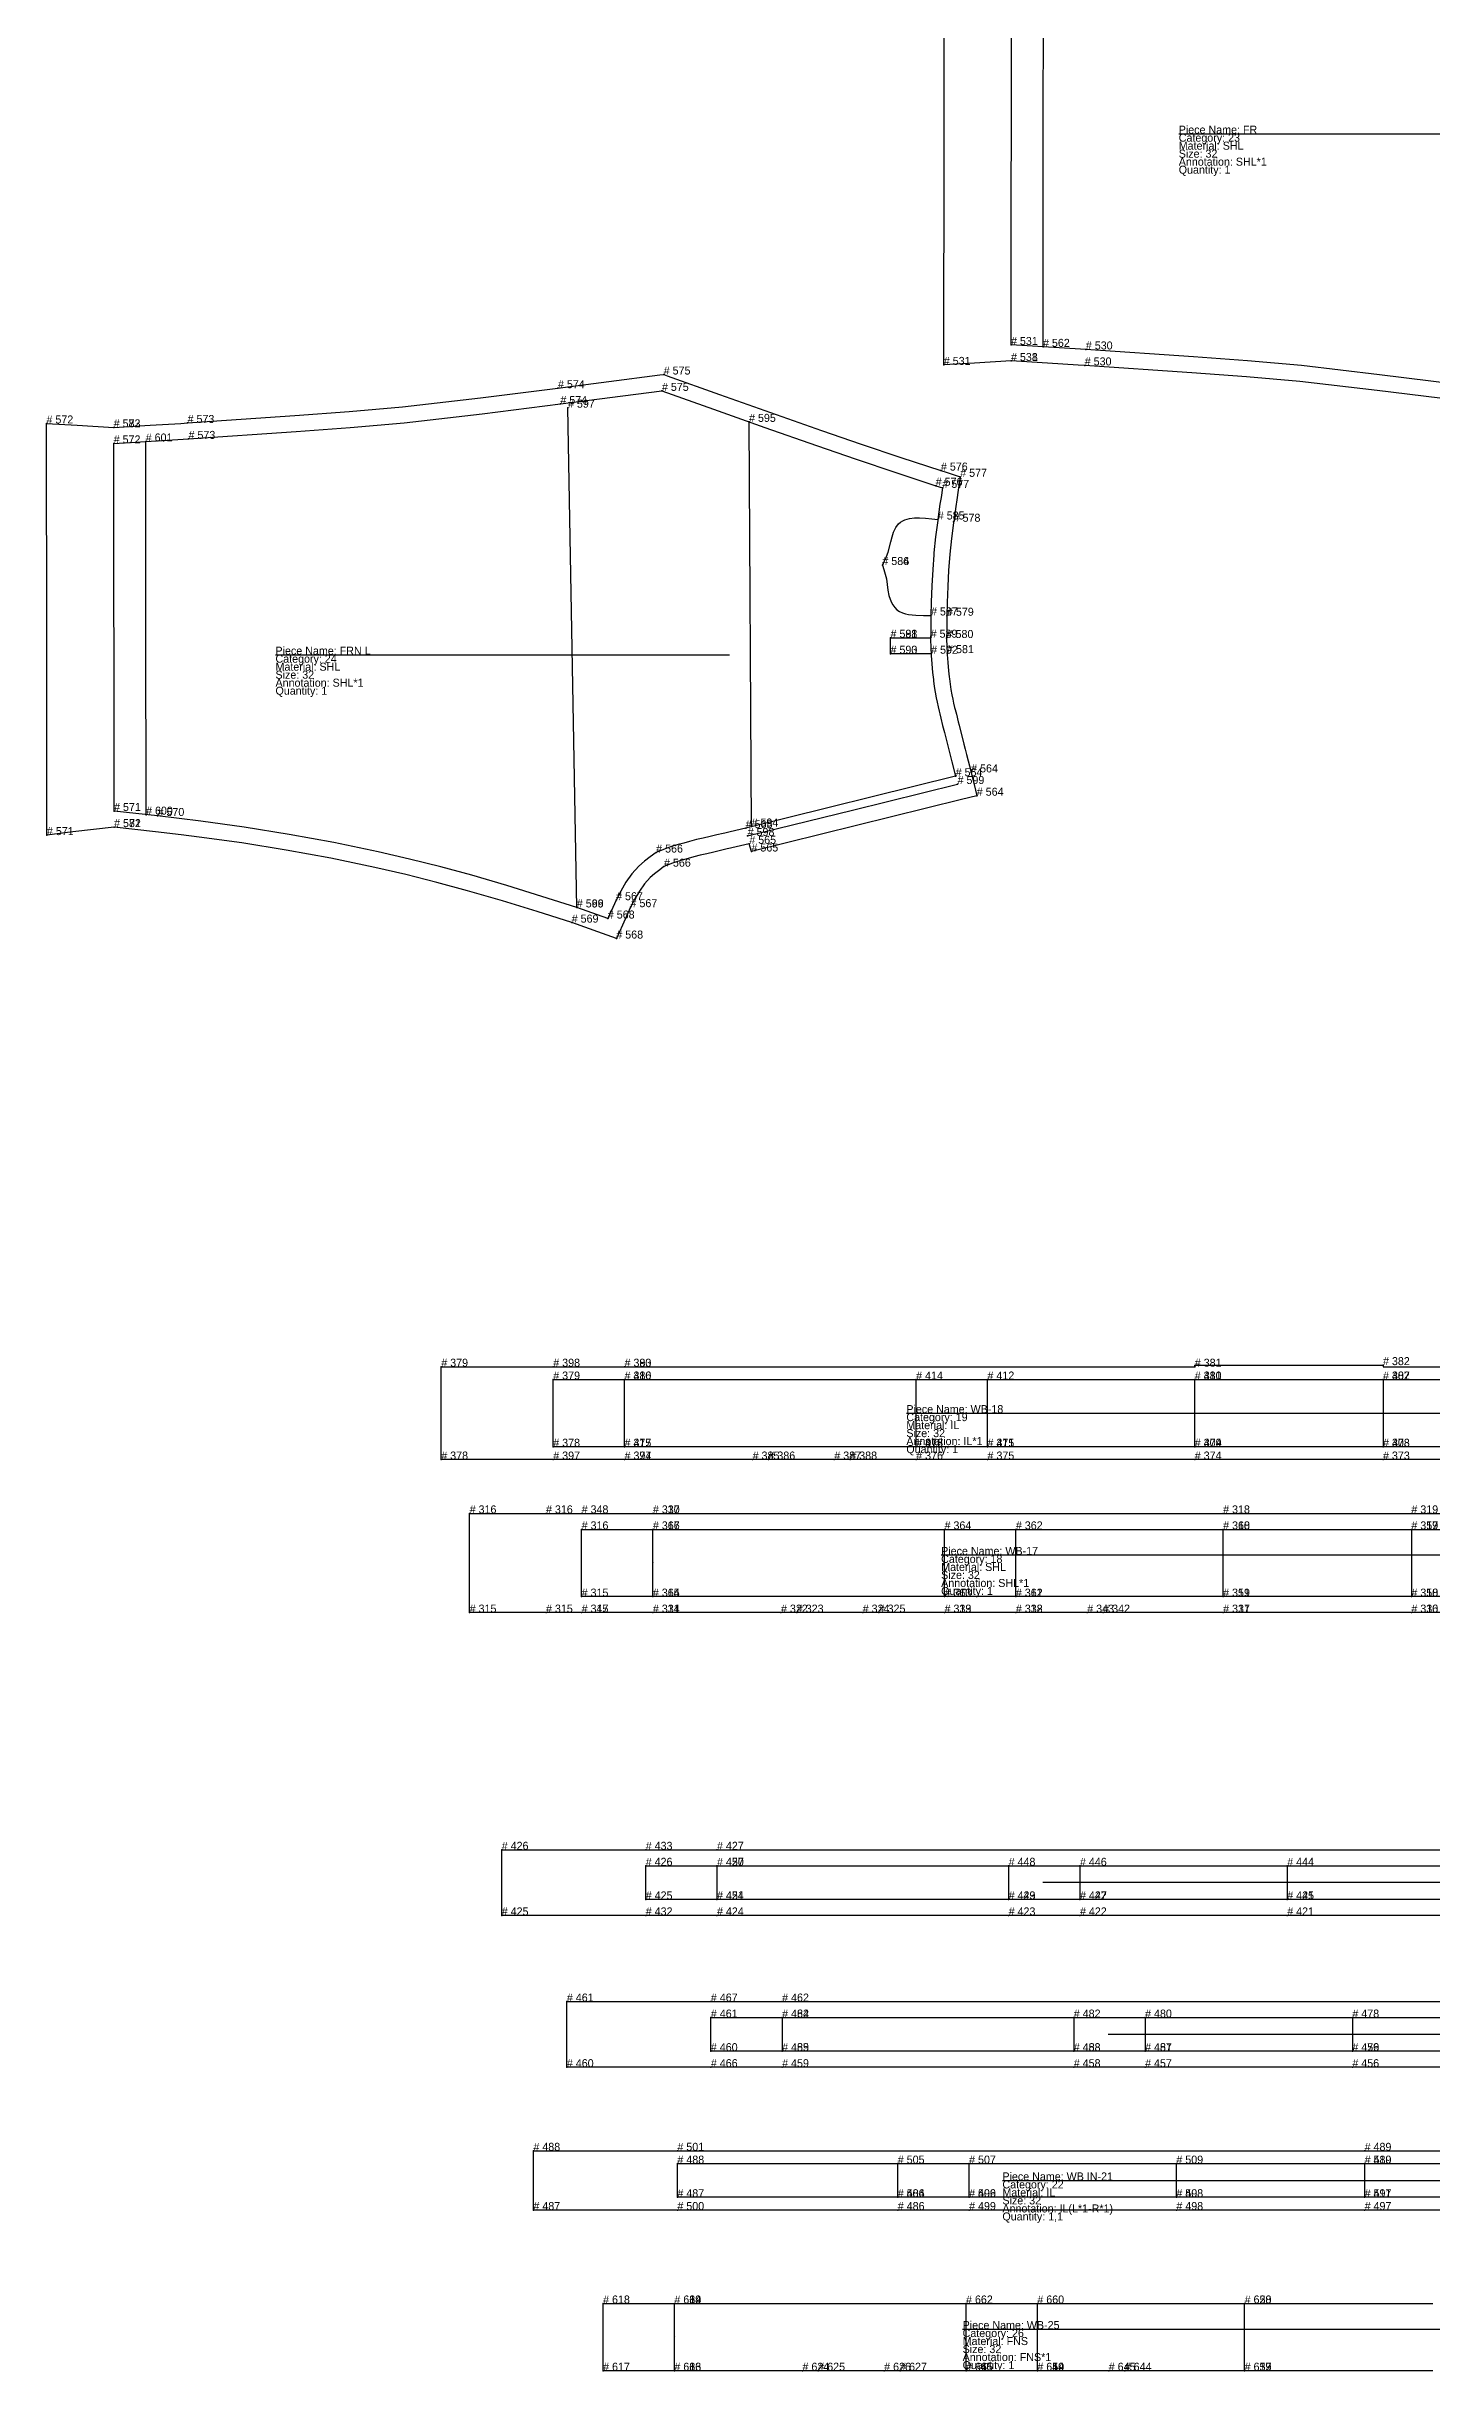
# Model space of a CAD drawing. Extents: x 0 to 3755, y -1490 to 1839.
# Drawn here: x 1381 to 2247, y -1490 to -37 of the extents above; entities that cross this region are included whole.
import ezdxf

# ---------------------------------------------------------------- set-up
doc = ezdxf.new("R2010")
doc.units = 0

# ---------------------------------------------------------------- blocks, each defined once
blk = doc.blocks.new('WB-32-17')
at = {"layer": '1'}
blk.add_lwpolyline([(2292.9025, -1015.7225), (2234.075, -1015.7225), (2175.245, -1015.7225), (2116.4175, -1015.7225), (2051.645, -1015.7225), (2041.485, -1015.7225), (2031.4875, -1015.7225), (1986.8725, -1015.7225), (1964.58, -1015.7225), (1942.29, -1015.7225), (1901.1175, -1015.7225), (1891.12, -1015.7225), (1851.1475, -1015.7225), (1849.945, -1015.7225), (1840.065, -1015.7225), (1760.005, -1015.7225), (1737.73, -1015.7225), (1715.4575, -1015.7225), (1693.185, -1015.7225), (1645.46, -1015.7225), (1645.46, -1005.725), (1645.46, -984.725), (1645.46, -963.7275), (1645.46, -953.735), (1693.185, -953.7275), (1715.4575, -953.7275), (1737.73, -953.7275), (1760.005, -953.73), (1938.21, -953.7275), (2116.4175, -953.725), (2175.245, -953.725), (2234.075, -953.725), (2292.9025, -953.725)], dxfattribs=at)
at = {"layer": '14'}
blk.add_lwpolyline([(2752.695, -963.7275), (2752.695, -1005.725), (2708.145, -1005.725), (2525.86, -1005.725), (2481.2775, -1005.725), (2351.7325, -1005.725), (2234.075, -1005.725), (2116.4175, -1005.725), (1986.8725, -1005.725), (1942.29, -1005.725), (1760.005, -1005.725), (1715.4575, -1005.725), (1715.4575, -963.7275), (1760.005, -963.73), (2116.4175, -963.725), (2234.075, -963.725), (2351.7325, -963.725), (2708.145, -963.73), (2752.695, -963.7275)], close=True, dxfattribs=at)
at = {"layer": '2'}
for p in [(1645.46, -953.735), (1693.185, -953.7275), (1760.005, -953.73), (2116.4175, -953.725), (2234.075, -953.725), (1715.4575, -963.7275), (1760.005, -963.73), (1760.005, -963.73), (1942.29, -963.73), (1986.8725, -963.73), (2116.4175, -963.725), (2116.4175, -963.725), (2234.075, -963.725), (2234.075, -963.725), (1645.46, -1015.7225), (1693.185, -1015.7225), (1715.4575, -1005.725), (1715.4575, -1015.7225), (1760.005, -1005.725), (1760.005, -1005.725), (1760.005, -1015.7225), (1942.29, -1005.725), (1942.29, -1005.725), (1942.29, -1015.7225), (1986.8725, -1005.725), (1986.8725, -1005.725), (1986.8725, -1015.7225), (2116.4175, -1005.725), (2116.4175, -1005.725), (2116.4175, -1015.7225), (2234.075, -1005.725), (2234.075, -1005.725), (2234.075, -1015.7225)]:
    blk.add_point(p, dxfattribs=at)
at = {"layer": '4'}
for p in [(1715.4575, -953.7275, 5), (1760.005, -953.73, 5), (1715.4575, -1015.7225, 5), (1760.005, -1015.7225, 5), (1840.065, -1015.7225, 5), (1849.945, -1015.7225, 5), (1891.12, -1015.7225, 5), (1901.1175, -1015.7225, 5), (1942.29, -1015.7225, 5), (1986.8725, -1015.7225, 5), (2031.4875, -1015.7225, 5), (2041.485, -1015.7225, 5), (2116.4175, -1015.7225, 5), (2234.075, -1015.7225, 5)]:
    blk.add_point(p, dxfattribs=at)
at = {"layer": '5'}
blk.add_line((1940.1675, -979.7025), (1960.1675, -979.7025), dxfattribs=at)
at = {"layer": '7'}
blk.add_line((1940.1675, -979.7025), (2486.37, -979.7025), dxfattribs=at)
at = {"layer": '8'}
for p, q in [((1760.005, -1005.725), (1760.005, -963.73)), ((1942.29, -1005.725), (1942.29, -963.73)), ((1986.8725, -1005.725), (1986.8725, -963.73)), ((2116.4175, -1005.725), (2116.4175, -963.725)), ((2234.075, -963.725), (2234.075, -1005.725))]:
    blk.add_line(p, q, dxfattribs=at)
at = {"layer": '1'}
for s, p in [('Category: 18', (1940.1675, -984.7025)), ('Piece Name: WB-17', (1940.1675, -979.7025)), ('Material: SHL', (1940.1675, -989.7025)), ('Annotation: SHL*1', (1940.1675, -999.7025)), ('Size: 32', (1940.1675, -994.7025)), ('Quantity: 1', (1940.1675, -1004.7025))]:
    blk.add_text(s, height=5, dxfattribs=at).set_placement(p)
at = {"layer": '15'}
for s, rotation, p in [('CF', 4.294332, (1760.005, -984.7325)), ('SD', -22.910788, (1986.8725, -984.7325)), ('CB', -30.026498, (2234.075, -984.725))]:
    blk.add_text(s, height=0.3125, rotation=rotation, dxfattribs=at).set_placement(p)
at = {"layer": '2'}
for s, p in [('# 316', (1645.46, -953.735)), ('# 316', (1693.185, -953.7275)), ('# 316', (1715.4575, -963.7275)), ('# 317', (1760.005, -953.73)), ('# 317', (1760.005, -963.73)), ('# 366', (1760.005, -963.73)), ('# 364', (1942.29, -963.73)), ('# 362', (1986.8725, -963.73)), ('# 318', (2116.4175, -953.725)), ('# 318', (2116.4175, -963.725)), ('# 360', (2116.4175, -963.725)), ('# 319', (2234.075, -953.725)), ('# 319', (2234.075, -963.725)), ('# 357', (2234.075, -963.725)), ('# 315', (1715.4575, -1005.725)), ('# 314', (1760.005, -1005.725)), ('# 365', (1760.005, -1005.725)), ('# 313', (1942.29, -1005.725)), ('# 363', (1942.29, -1005.725)), ('# 312', (1986.8725, -1005.725)), ('# 361', (1986.8725, -1005.725)), ('# 311', (2116.4175, -1005.725)), ('# 359', (2116.4175, -1005.725)), ('# 310', (2234.075, -1005.725)), ('# 358', (2234.075, -1005.725)), ('# 315', (1645.46, -1015.7225)), ('# 315', (1693.185, -1015.7225)), ('# 315', (1715.4575, -1015.7225)), ('# 314', (1760.005, -1015.7225)), ('# 313', (1942.29, -1015.7225)), ('# 312', (1986.8725, -1015.7225)), ('# 311', (2116.4175, -1015.7225)), ('# 310', (2234.075, -1015.7225))]:
    blk.add_text(s, height=5, dxfattribs=at).set_placement(p)
at = {"layer": '4'}
for s, p in [('# 348', (1715.4575, -953.7275)), ('# 330', (1760.005, -953.73)), ('# 347', (1715.4575, -1015.7225)), ('# 331', (1760.005, -1015.7225)), ('# 322', (1840.065, -1015.7225)), ('# 323', (1849.945, -1015.7225)), ('# 324', (1891.12, -1015.7225)), ('# 325', (1901.1175, -1015.7225)), ('# 339', (1942.29, -1015.7225)), ('# 338', (1986.8725, -1015.7225)), ('# 343', (2031.4875, -1015.7225)), ('# 342', (2041.485, -1015.7225)), ('# 337', (2116.4175, -1015.7225)), ('# 336', (2234.075, -1015.7225))]:
    blk.add_text(s, height=5, dxfattribs=at).set_placement(p)
blk = doc.blocks.new('WB-32-18')
at = {"layer": '1'}
blk.add_lwpolyline([(2275.1725, -920.08), (2216.345, -920.08), (2157.515, -920.08), (2098.6875, -920.08), (2033.915, -920.08), (1969.1425, -920.08), (1946.85, -920.08), (1924.56, -920.08), (1883.3875, -920.08), (1873.39, -920.08), (1833.4175, -920.08), (1832.215, -920.08), (1822.335, -920.08), (1742.275, -920.08), (1720, -920.08), (1697.7275, -920.08), (1627.73, -920.08), (1627.73, -912.0825), (1627.73, -891.0825), (1627.73, -870.085), (1627.73, -862.085), (1697.7275, -862.085), (1720, -862.085), (1742.275, -862.0875), (1920.48, -862.085), (2098.6875, -862.0825), (2098.6875, -861.0825), (2157.515, -861.0825), (2216.345, -861.0825), (2216.345, -862.0825), (2275.1725, -862.0825)], dxfattribs=at)
at = {"layer": '14'}
blk.add_lwpolyline([(2734.965, -870.085), (2734.965, -912.0825), (2690.415, -912.0825), (2508.13, -912.0825), (2463.5475, -912.0825), (2334.0025, -912.0825), (2216.345, -912.0825), (2098.6875, -912.0825), (1969.1425, -912.0825), (1924.56, -912.0825), (1742.275, -912.0825), (1697.7275, -912.0825), (1697.7275, -870.085), (1742.275, -870.0875), (2098.6875, -870.0825), (2216.345, -870.0825), (2334.0025, -870.0825), (2690.415, -870.0875), (2734.965, -870.085)], close=True, dxfattribs=at)
at = {"layer": '2'}
for p in [(1627.73, -862.085), (1697.7275, -870.085), (1742.275, -862.0875), (1742.275, -870.0875), (1742.275, -870.0875), (1924.56, -870.0875), (1969.1425, -870.0875), (2098.6875, -862.0825), (2098.6875, -870.0825), (2098.6875, -870.0825), (2216.345, -861.0825), (2216.345, -870.0825), (2216.345, -870.0825), (1697.7275, -912.0825), (1742.275, -912.0825), (1742.275, -912.0825), (1924.56, -912.0825), (1924.56, -912.0825), (1969.1425, -912.0825), (1969.1425, -912.0825), (2098.6875, -912.0825), (2098.6875, -912.0825), (2216.345, -912.0825), (2216.345, -912.0825), (1627.73, -920.08), (1742.275, -920.08), (1924.56, -920.08), (1969.1425, -920.08), (2098.6875, -920.08), (2216.345, -920.08)]:
    blk.add_point(p, dxfattribs=at)
at = {"layer": '4'}
for p in [(1697.7275, -862.085, 5), (1742.275, -862.0875, 5), (1697.7275, -920.08, 5), (1742.275, -920.08, 5), (1822.335, -920.08, 5), (1832.215, -920.08, 5), (1873.39, -920.08, 5), (1883.3875, -920.08, 5)]:
    blk.add_point(p, dxfattribs=at)
at = {"layer": '5'}
blk.add_line((1918.4175, -891.0825), (1938.4175, -891.0825), dxfattribs=at)
at = {"layer": '7'}
blk.add_line((1918.4175, -891.0825), (2464.625, -891.0825), dxfattribs=at)
at = {"layer": '8'}
for p, q in [((1742.275, -912.0825), (1742.275, -870.0875)), ((1924.56, -912.0825), (1924.56, -870.0875)), ((1969.1425, -912.0825), (1969.1425, -870.0875)), ((2098.6875, -912.0825), (2098.6875, -870.0825)), ((2216.345, -870.0825), (2216.345, -912.0825))]:
    blk.add_line(p, q, dxfattribs=at)
at = {"layer": '1'}
for s, p in [('Piece Name: WB-18', (1918.4175, -891.0825)), ('Category: 19', (1918.4175, -896.0825)), ('Material: IL', (1918.4175, -901.0825)), ('Annotation: IL*1', (1918.4175, -911.0825)), ('Size: 32', (1918.4175, -906.0825)), ('Quantity: 1', (1918.4175, -916.0825))]:
    blk.add_text(s, height=5, dxfattribs=at).set_placement(p)
at = {"layer": '2'}
for s, p in [('# 379', (1627.73, -862.085)), ('# 380', (1742.275, -862.0875)), ('# 381', (2098.6875, -862.0825)), ('# 382', (2216.345, -861.0825)), ('# 379', (1697.7275, -870.085)), ('# 380', (1742.275, -870.0875)), ('# 416', (1742.275, -870.0875)), ('# 414', (1924.56, -870.0875)), ('# 412', (1969.1425, -870.0875)), ('# 381', (2098.6875, -870.0825)), ('# 410', (2098.6875, -870.0825)), ('# 382', (2216.345, -870.0825)), ('# 407', (2216.345, -870.0825)), ('# 378', (1627.73, -920.08)), ('# 378', (1697.7275, -912.0825)), ('# 377', (1742.275, -912.0825)), ('# 415', (1742.275, -912.0825)), ('# 377', (1742.275, -920.08)), ('# 376', (1924.56, -912.0825)), ('# 413', (1924.56, -912.0825)), ('# 376', (1924.56, -920.08)), ('# 375', (1969.1425, -912.0825)), ('# 411', (1969.1425, -912.0825)), ('# 375', (1969.1425, -920.08)), ('# 374', (2098.6875, -912.0825)), ('# 409', (2098.6875, -912.0825)), ('# 374', (2098.6875, -920.08)), ('# 373', (2216.345, -912.0825)), ('# 408', (2216.345, -912.0825)), ('# 373', (2216.345, -920.08))]:
    blk.add_text(s, height=5, dxfattribs=at).set_placement(p)
at = {"layer": '4'}
for s, p in [('# 398', (1697.7275, -862.085)), ('# 393', (1742.275, -862.0875)), ('# 397', (1697.7275, -920.08)), ('# 394', (1742.275, -920.08)), ('# 385', (1822.335, -920.08)), ('# 386', (1832.215, -920.08)), ('# 387', (1873.39, -920.08)), ('# 388', (1883.3875, -920.08))]:
    blk.add_text(s, height=5, dxfattribs=at).set_placement(p)
blk = doc.blocks.new('WB IN-32-19')
at = {"layer": '1'}
blk.add_lwpolyline([(2274.1325, -1204.9325), (2215.3025, -1204.9325), (2156.475, -1204.9325), (2091.7025, -1204.9325), (2026.93, -1204.9325), (2004.6375, -1204.9325), (1982.3475, -1204.9325), (1891.205, -1204.9325), (1800.0625, -1204.9325), (1777.7875, -1204.9325), (1755.5125, -1204.9325), (1665.515, -1204.9325), (1665.515, -1194.935), (1665.515, -1184.435), (1665.515, -1173.935), (1665.515, -1163.935), (1755.5125, -1163.935), (1777.7875, -1163.935), (1800.0625, -1163.935), (2037.0975, -1163.935), (2274.1325, -1163.935)], dxfattribs=at)
at = {"layer": '14'}
blk.add_lwpolyline([(2565.9175, -1194.935), (2521.335, -1194.935), (2391.79, -1194.935), (2274.1325, -1194.935), (2156.475, -1194.935), (2026.93, -1194.935), (1982.3475, -1194.935), (1800.0625, -1194.935), (1755.5125, -1194.935), (1755.5125, -1173.935), (1800.0625, -1173.935), (2274.1325, -1173.935), (2703.6575, -1173.935), (2703.6575, -1194.935), (2565.9175, -1194.935)], close=True, dxfattribs=at)
at = {"layer": '2'}
for p in [(1665.515, -1163.935), (1755.5125, -1173.935), (1800.0625, -1163.935), (1800.0625, -1173.935), (1800.0625, -1173.935), (1982.3475, -1173.935), (2026.93, -1173.935), (2156.475, -1173.935), (1665.515, -1204.9325), (1755.5125, -1194.935), (1800.0625, -1194.935), (1800.0625, -1194.935), (1800.0625, -1204.9325), (1982.3475, -1194.935), (1982.3475, -1194.935), (1982.3475, -1204.9325), (2026.93, -1194.935), (2026.93, -1194.935), (2026.93, -1204.9325), (2156.475, -1194.935), (2156.475, -1194.935), (2156.475, -1204.9325)]:
    blk.add_point(p, dxfattribs=at)
at = {"layer": '4'}
for p in [(1755.5125, -1163.935, 5), (1755.5125, -1204.9325, 5)]:
    blk.add_point(p, dxfattribs=at)
at = {"layer": '7'}
blk.add_line((2500.5175, -1184.435), (2003.8075, -1184.435), dxfattribs=at)
at = {"layer": '8'}
for p, q in [((1800.0625, -1173.935), (1800.0625, -1194.935)), ((1982.3475, -1173.935), (1982.3475, -1194.935)), ((2026.93, -1173.935), (2026.93, -1194.935)), ((2156.475, -1173.935), (2156.475, -1194.935))]:
    blk.add_line(p, q, dxfattribs=at)
at = {"layer": '2'}
for s, p in [('# 426', (1665.515, -1163.935)), ('# 427', (1800.0625, -1163.935)), ('# 426', (1755.5125, -1173.935)), ('# 427', (1800.0625, -1173.935)), ('# 450', (1800.0625, -1173.935)), ('# 448', (1982.3475, -1173.935)), ('# 446', (2026.93, -1173.935)), ('# 444', (2156.475, -1173.935)), ('# 425', (1755.5125, -1194.935)), ('# 424', (1800.0625, -1194.935)), ('# 451', (1800.0625, -1194.935)), ('# 423', (1982.3475, -1194.935)), ('# 449', (1982.3475, -1194.935)), ('# 422', (2026.93, -1194.935)), ('# 447', (2026.93, -1194.935)), ('# 421', (2156.475, -1194.935)), ('# 445', (2156.475, -1194.935)), ('# 425', (1665.515, -1204.9325)), ('# 424', (1800.0625, -1204.9325)), ('# 423', (1982.3475, -1204.9325)), ('# 422', (2026.93, -1204.9325)), ('# 421', (2156.475, -1204.9325))]:
    blk.add_text(s, height=5, dxfattribs=at).set_placement(p)
at = {"layer": '4'}
for s, p in [('# 433', (1755.5125, -1163.935)), ('# 432', (1755.5125, -1204.9325))]:
    blk.add_text(s, height=5, dxfattribs=at).set_placement(p)
blk = doc.blocks.new('WB IN-32-20')
at = {"layer": '1'}
blk.add_lwpolyline([(2256.02, -1299.75), (2197.1925, -1299.75), (2132.42, -1299.75), (2067.6475, -1299.75), (2045.355, -1299.75), (2023.065, -1299.75), (1931.9225, -1299.75), (1840.78, -1299.75), (1818.505, -1299.75), (1796.23, -1299.75), (1706.2325, -1299.75), (1706.2325, -1289.7525), (1706.2325, -1279.2525), (1706.2325, -1268.7525), (1706.2325, -1258.7525), (1796.23, -1258.7525), (1818.505, -1258.7525), (1840.78, -1258.7525), (2077.815, -1258.7525), (2314.85, -1258.7525)], dxfattribs=at)
at = {"layer": '14'}
blk.add_lwpolyline([(2606.635, -1289.7525), (2562.0525, -1289.7525), (2432.5075, -1289.7525), (2314.85, -1289.7525), (2197.1925, -1289.7525), (2067.6475, -1289.7525), (2023.065, -1289.7525), (1840.78, -1289.7525), (1796.23, -1289.7525), (1796.23, -1268.7525), (1840.78, -1268.7525), (2314.85, -1268.7525), (2744.375, -1268.7525), (2744.375, -1289.7525), (2606.635, -1289.7525)], close=True, dxfattribs=at)
at = {"layer": '2'}
for p in [(1706.2325, -1258.7525), (1840.78, -1258.7525), (1796.23, -1268.7525), (1840.78, -1268.7525), (1840.78, -1268.7525), (2023.065, -1268.7525), (2067.6475, -1268.7525), (2197.1925, -1268.7525), (1796.23, -1289.7525), (1840.78, -1289.7525), (1840.78, -1289.7525), (2023.065, -1289.7525), (2023.065, -1289.7525), (2067.6475, -1289.7525), (2067.6475, -1289.7525), (2197.1925, -1289.7525), (2197.1925, -1289.7525), (1706.2325, -1299.75), (1840.78, -1299.75), (2023.065, -1299.75), (2067.6475, -1299.75), (2197.1925, -1299.75)]:
    blk.add_point(p, dxfattribs=at)
at = {"layer": '4'}
for p in [(1796.23, -1258.7525, 5), (1796.23, -1299.75, 5)]:
    blk.add_point(p, dxfattribs=at)
at = {"layer": '7'}
blk.add_line((2541.235, -1279.2525), (2044.525, -1279.2525), dxfattribs=at)
at = {"layer": '8'}
for p, q in [((1840.78, -1268.7525), (1840.78, -1289.7525)), ((2023.065, -1268.7525), (2023.065, -1289.7525)), ((2067.6475, -1268.7525), (2067.6475, -1289.7525)), ((2197.1925, -1268.7525), (2197.1925, -1289.7525))]:
    blk.add_line(p, q, dxfattribs=at)
at = {"layer": '2'}
for s, p in [('# 461', (1706.2325, -1258.7525)), ('# 461', (1796.23, -1268.7525)), ('# 462', (1840.78, -1258.7525)), ('# 462', (1840.78, -1268.7525)), ('# 484', (1840.78, -1268.7525)), ('# 482', (2023.065, -1268.7525)), ('# 480', (2067.6475, -1268.7525)), ('# 478', (2197.1925, -1268.7525)), ('# 460', (1796.23, -1289.7525)), ('# 459', (1840.78, -1289.7525)), ('# 485', (1840.78, -1289.7525)), ('# 458', (2023.065, -1289.7525)), ('# 483', (2023.065, -1289.7525)), ('# 481', (2067.6475, -1289.7525)), ('# 457', (2067.6475, -1289.7525)), ('# 456', (2197.1925, -1289.7525)), ('# 479', (2197.1925, -1289.7525)), ('# 460', (1706.2325, -1299.75)), ('# 459', (1840.78, -1299.75)), ('# 458', (2023.065, -1299.75)), ('# 457', (2067.6475, -1299.75)), ('# 456', (2197.1925, -1299.75))]:
    blk.add_text(s, height=5, dxfattribs=at).set_placement(p)
at = {"layer": '4'}
for s, p in [('# 467', (1796.23, -1258.7525)), ('# 466', (1796.23, -1299.75))]:
    blk.add_text(s, height=5, dxfattribs=at).set_placement(p)
blk = doc.blocks.new('WB IN-32-21')
at = {"layer": '1'}
blk.add_lwpolyline([(2263.6725, -1389.0125), (2204.845, -1389.0125), (2146.015, -1389.0125), (2087.1875, -1389.0125), (2022.415, -1389.0125), (1957.6425, -1389.0125), (1935.35, -1389.0125), (1913.06, -1389.0125), (1913.06, -1389.0125), (1844.19, -1389.0125), (1775.32, -1389.0125), (1685.3225, -1389.0125), (1685.3225, -1381.015), (1685.3225, -1370.515), (1685.3225, -1360.015), (1685.3225, -1352.015), (1775.32, -1352.015), (1990.0825, -1352.015), (2204.845, -1352.015), (2441.88, -1352.015)], dxfattribs=at)
at = {"layer": '14'}
blk.add_lwpolyline([(1913.06, -1381.015), (1775.32, -1381.015), (1775.32, -1360.015), (2204.845, -1360.015), (2678.915, -1360.015), (2723.465, -1360.015), (2723.465, -1381.015), (2678.915, -1381.015), (2496.63, -1381.015), (2452.0475, -1381.015), (2322.5025, -1381.015), (2204.845, -1381.015), (2087.1875, -1381.015), (1957.6425, -1381.015), (1913.06, -1381.015)], close=True, dxfattribs=at)
at = {"layer": '2'}
for p in [(1685.3225, -1352.015), (1775.32, -1360.015), (1913.06, -1360.015), (1957.6425, -1360.015), (2087.1875, -1360.015), (2204.845, -1352.015), (2204.845, -1360.015), (2204.845, -1360.015), (1685.3225, -1389.0125), (1775.32, -1381.015), (1913.06, -1381.015), (1913.06, -1381.015), (1913.06, -1389.0125), (1957.6425, -1381.015), (1957.6425, -1381.015), (1957.6425, -1389.0125), (2087.1875, -1381.015), (2087.1875, -1381.015), (2087.1875, -1389.0125), (2204.845, -1381.015), (2204.845, -1381.015), (2204.845, -1389.0125)]:
    blk.add_point(p, dxfattribs=at)
at = {"layer": '4'}
for p in [(1775.32, -1352.015, 5), (1775.32, -1389.0125, 5)]:
    blk.add_point(p, dxfattribs=at)
at = {"layer": '5'}
blk.add_line((1978.46, -1370.515), (1998.46, -1370.515), dxfattribs=at)
at = {"layer": '7'}
blk.add_line((1978.46, -1370.515), (2475.17, -1370.515), dxfattribs=at)
at = {"layer": '8'}
for p, q in [((1913.06, -1381.015), (1913.06, -1360.015)), ((1957.6425, -1381.015), (1957.6425, -1360.015)), ((2087.1875, -1381.015), (2087.1875, -1360.015)), ((2204.845, -1360.015), (2204.845, -1381.015))]:
    blk.add_line(p, q, dxfattribs=at)
at = {"layer": '1'}
for s, p in [('Piece Name: WB IN-21', (1978.46, -1370.515)), ('Category: 22', (1978.46, -1375.515)), ('Material: IL', (1978.46, -1380.515)), ('Annotation: IL(L*1-R*1)', (1978.46, -1390.515)), ('Size: 32', (1978.46, -1385.515)), ('Quantity: 1,1', (1978.46, -1395.515))]:
    blk.add_text(s, height=5, dxfattribs=at).set_placement(p)
at = {"layer": '2'}
for s, p in [('# 488', (1685.3225, -1352.015)), ('# 489', (2204.845, -1352.015)), ('# 488', (1775.32, -1360.015)), ('# 505', (1913.06, -1360.015)), ('# 507', (1957.6425, -1360.015)), ('# 509', (2087.1875, -1360.015)), ('# 489', (2204.845, -1360.015)), ('# 510', (2204.845, -1360.015)), ('# 487', (1775.32, -1381.015)), ('# 486', (1913.06, -1381.015)), ('# 504', (1913.06, -1381.015)), ('# 499', (1957.6425, -1381.015)), ('# 506', (1957.6425, -1381.015)), ('# 498', (2087.1875, -1381.015)), ('# 508', (2087.1875, -1381.015)), ('# 497', (2204.845, -1381.015)), ('# 511', (2204.845, -1381.015)), ('# 487', (1685.3225, -1389.0125)), ('# 486', (1913.06, -1389.0125)), ('# 499', (1957.6425, -1389.0125)), ('# 498', (2087.1875, -1389.0125)), ('# 497', (2204.845, -1389.0125))]:
    blk.add_text(s, height=5, dxfattribs=at).set_placement(p)
at = {"layer": '4'}
for s, p in [('# 501', (1775.32, -1352.015)), ('# 500', (1775.32, -1389.0125))]:
    blk.add_text(s, height=5, dxfattribs=at).set_placement(p)
blk = doc.blocks.new('FR-32')
at = {"layer": '1'}
blk.add_lwpolyline([(2298.0675, 85.7625), (2301.8275, 77.2625), (2304.33, 71.605), (2306.8575, 66.1425), (2309.47, 60.9875), (2312.415, 56.0125), (2315.59, 51.545), (2319.1375, 47.605), (2321.8625, 45.1975), (2325.095, 42.7225), (2327.9625, 40.68), (2330.295, 39.59), (2332.885, 38.665), (2336.1525, 37.475), (2339.17, 36.69), (2342.855, 35.675), (2346.4225, 34.65), (2350.3225, 33.6275), (2354.49, 32.7675), (2358.8575, 31.7025), (2363.055, 30.7225), (2367.15, 29.74), (2375.89, 27.73), (2381.1075, 26.53), (2381.27, 26.4925), (2446.865, 10.26), (2512.4625, -5.9725), (2522.225, -8.3875), (2519.7525, -18.1425), (2519.165, -20.46), (2515.105, -36.405), (2512.7625, -45.5575), (2511.735, -49.5625), (2510.525, -54.37), (2509.475, -58.67), (2508.8275, -61.425), (2508.275, -63.93), (2507.7125, -66.685), (2507.14, -69.8325), (2506.5975, -73.29), (2506.1525, -76.62), (2505.7925, -79.885), (2505.485, -83.1325), (2505.1625, -86.8), (2504.7825, -91.7125), (2504.74, -92.6675), (2504.625, -95.2975), (2504.5025, -98.76), (2504.435, -102.265), (2504.435, -102.32), (2504.4425, -106.155), (2504.51, -109.7625), (2504.615, -113.6975), (2504.8825, -124.3075), (2505.195, -134.3175), (2505.6625, -143.7425), (2505.685, -144.215), (2506.51, -153.2875), (2507.205, -160.91), (2509.295, -177.5975), (2511.6975, -194.455), (2512.8875, -202.805), (2504.8525, -205.385), (2500.75, -206.7025), (2475.78, -214.915), (2451.035, -223.2675), (2426.3225, -231.7775), (2394.325, -242.9775), (2361.45, -254.6325), (2329.865, -265.9), (2327.605, -266.7075), (2325.225, -266.4), (2262.0175, -258.2325), (2212.78, -252.1175), (2164.425, -246.5025), (2130.9775, -243.62), (2096.9325, -241.0875), (2029.9125, -236.4325), (2030.0075, -236.44), (2025.8175, -236.19), (2006.6225, -235.0375), (1983.825, -233.6725), (1961.0225, -234.9975), (1941.8275, -236.11), (1941.835, -223.615), (1941.9525, -108.7725), (1942.0725, 6.07), (1942.0925, 21.08), (1958.2075, 19.0925), (1984.08, 16.09), (2009.9625, 19.0525), (2026.0775, 21.01), (2037.215, 22.365), (2063.975, 26.01), (2091.735, 30.48), (2119.4875, 35.5975), (2147.0225, 41.3275), (2166.32, 45.79), (2185.73, 50.6375), (2204.95, 55.8275), (2226.8225, 62.215), (2248.3775, 68.865), (2270.1025, 75.755), (2289.315, 82.6325), (2298.0675, 85.7625)], close=True, dxfattribs=at)
at = {"layer": '14'}
blk.add_lwpolyline([(2292.6825, 73.2175), (2295.2225, 67.475), (2297.8575, 61.78), (2300.7075, 56.1575), (2304.015, 50.5675), (2307.77, 45.285), (2312.09, 40.49), (2315.5125, 37.465), (2319.1525, 34.6775), (2322.8975, 32.01), (2326.495, 30.3275), (2329.5175, 29.2475), (2333.1725, 27.9175), (2336.5525, 27.0375), (2340.215, 26.03), (2343.77, 25.0075), (2348.0575, 23.8825), (2352.33, 23.0025), (2356.6375, 21.9525), (2360.765, 20.9875), (2364.865, 20.005), (2369.0775, 19.035), (2378.8675, 16.785), (2510.06, -15.68), (2507.745, -24.78), (2505.4275, -33.88), (2503.1, -42.98), (2501.955, -47.44), (2500.83, -51.9025), (2499.7375, -56.3775), (2499.09, -59.1425), (2498.4775, -61.9175), (2497.9075, -64.7), (2497.2625, -68.2475), (2496.7025, -71.8125), (2496.225, -75.39), (2495.8425, -78.8725), (2495.51, -82.3625), (2495.2025, -85.8575), (2494.7975, -91.1075), (2494.635, -94.8075), (2494.5025, -98.51), (2494.4325, -102.2125), (2494.4425, -106.2125), (2494.5175, -110.215), (2494.625, -114.2175), (2494.8825, -124.4675), (2495.2025, -134.715), (2495.71, -144.9475), (2497.2575, -161.955), (2499.3825, -178.92), (2501.7975, -195.865), (2497.6275, -197.2025), (2472.7125, -205.3975), (2447.8625, -213.785), (2423.065, -222.325), (2390.84, -233.605), (2358.6625, -245.0125), (2326.505, -256.485), (2263.04, -248.2825), (2214.2275, -242.22), (2165.42, -236.5525), (2131.7075, -233.6475), (2097.865, -231.13), (2030.6025, -226.46), (1983.8325, -223.6575), (1984.07, 6.0275), (2011.2375, 9.135), (2038.38, 12.435), (2065.47, 16.125), (2093.475, 20.635), (2121.375, 25.78), (2149.1525, 31.56), (2168.7375, 36.0875), (2188.24, 40.96), (2207.645, 46.2), (2229.6075, 52.6125), (2251.475, 59.36), (2273.2925, 66.2775), (2292.6825, 73.2175)], close=True, dxfattribs=at)
at = {"layer": '2'}
for p in [(2270.1025, 75.755), (2291.77, 72.815), (2292.6825, 73.2175), (2298.0675, 85.7625), (2273.2925, 66.2775), (2273.2925, 66.2775), (2285.535, 70.055), (2322.8975, 32.01), (2327.9625, 40.68), (1942.0925, 21.08), (1984.08, 16.09), (2365.7425, 19.7975), (2378.645, 15.8125), (2378.8675, 16.785), (2378.8675, 16.785), (2381.1075, 26.53), (2382.4975, 15.715), (1984.07, 6.0275), (2004.0725, 8.3125), (2362.2875, 10.0525), (2362.2875, 10.0525), (2373.8725, 3.3225), (2373.8725, 3.3225), (2522.225, -8.3875), (2383.1225, -21.115), (2383.1225, -21.115), (2510.06, -15.68), (2500.1375, -54.7325), (2495.2025, -85.8575), (2505.1625, -86.8), (2469.3725, -92.235), (2469.3725, -92.235), (2494.7575, -92.235), (2494.7975, -91.1075), (2504.7825, -91.7125), (2469.3725, -102.2375), (2469.3725, -102.2375), (2494.43, -102.2375), (2499.3825, -178.92), (2509.295, -177.5975), (2501.7975, -195.865), (2512.8875, -202.805), (1983.8325, -223.6575), (2003.835, -224.8575), (2030.6025, -226.46), (1941.8275, -236.11), (1983.825, -233.6725), (2029.9125, -236.4325), (2267.78, -245.97), (2380.955, -237.11), (2262.0175, -258.2325), (2263.04, -248.2825), (2326.505, -256.485), (2327.605, -266.7075)]:
    blk.add_point(p, dxfattribs=at)
at = {"layer": '4'}
for p in [(1984.08, 16.09, 5), (2504.74, -92.6675, 5), (2504.435, -102.32, 5), (2505.6625, -143.7425, 5), (2506.51, -153.2875, 5), (1983.825, -233.6725, 5)]:
    blk.add_point(p, dxfattribs=at)
at = {"layer": '5'}
blk.add_line((2088.6675, -91.635), (2108.6675, -91.635), dxfattribs=at)
at = {"layer": '7'}
blk.add_line((2088.6675, -91.635), (2367.145, -91.635), dxfattribs=at)
at = {"layer": '8'}
for p, q in [((2273.2925, 66.2775), (2267.78, -245.97)), ((2378.8675, 16.785), (2373.8725, 3.3225)), ((2380.955, -237.11), (2382.4975, 15.715)), ((2494.7575, -92.235), (2469.3725, -92.235)), ((2469.3725, -92.235), (2469.3725, -102.2375)), ((2469.3725, -102.2375), (2494.43, -102.2375))]:
    blk.add_line(p, q, dxfattribs=at)
for points in [[(2378.645, 15.8125), (2368.8575, 18.06), (2364.725, 19.0125), (2360.345, 20.0625), (2356.1675, 21.0375), (2352.105, 22.0275), (2347.8375, 22.9075), (2343.5625, 24.03), (2340.065, 25.035), (2336.2425, 26.085), (2332.875, 26.9625), (2329.28, 28.27), (2326.1425, 29.3925), (2322.39, 31.1475), (2318.5575, 33.8775), (2314.88, 36.6925), (2311.3925, 39.775), (2306.9925, 44.66), (2303.1825, 50.0175), (2299.83, 55.6875), (2296.97, 61.3275), (2294.3, 67.0975), (2291.77, 72.815)], [(2362.2875, 10.0525), (2353.9075, 12.6175), (2350.365, 13.7025), (2346.8225, 14.83), (2343.165, 15.9625), (2339.5625, 17.1225), (2335.84, 18.22), (2331.93, 19.5625), (2328.8125, 20.71), (2325.905, 21.74), (2322.745, 22.82), (2319.3725, 24.285), (2316.425, 25.605), (2312.5875, 27.7925), (2308.8025, 30.915), (2305.47, 33.865), (2302.1475, 37.255), (2298.08, 42.4775), (2294.6975, 48.025), (2291.8675, 53.6925), (2289.5175, 59.275), (2287.47, 64.6775), (2285.535, 70.055)], [(2365.7425, 19.7975), (2365.1475, 15.145), (2364.6875, 10.53), (2364.5025, 5.9875), (2364.555, 3.7575), (2364.725, 1.5575), (2365.495, -2.7275), (2366.9475, -6.83), (2368.635, -9.89), (2370.76, -12.715), (2373.2525, -15.21), (2376.3425, -17.465), (2379.6725, -19.375), (2383.1225, -21.115)], [(2003.835, -224.8575), (2003.8325, -223.675), (2003.95, -108.8325), (2004.07, 6.01), (2004.0725, 8.3125)], [(2373.8725, 3.3225), (2363.865, 9.1175), (2362.2875, 10.0525)], [(2500.1375, -54.7325), (2476.88, -48.6), (2453.6675, -42.32), (2430.5425, -35.7425), (2414.7, -30.9825), (2398.9, -26.085), (2383.1225, -21.115)]]:
    blk.add_lwpolyline(points, dxfattribs=at)
at = {"layer": '1'}
for s, p in [('Piece Name: FR', (2088.6675, -91.635)), ('Size: 32', (2088.6675, -106.635)), ('Category: 23', (2088.6675, -96.635)), ('Material: SHL', (2088.6675, -101.635)), ('Annotation: SHL*1', (2088.6675, -111.635)), ('Quantity: 1', (2088.6675, -116.635))]:
    blk.add_text(s, height=5, dxfattribs=at).set_placement(p)
at = {"layer": '2'}
for s, p in [('# 520', (2298.0675, 85.7625)), ('# 533', (2270.1025, 75.755)), ('# 559', (2285.535, 70.055)), ('# 561', (2291.77, 72.815)), ('# 520', (2292.6825, 73.2175)), ('# 533', (2273.2925, 66.2775)), ('# 540', (2273.2925, 66.2775)), ('# 521', (2327.9625, 40.68)), ('# 521', (2322.8975, 32.01)), ('# 522', (2381.1075, 26.53)), ('# 532', (1942.0925, 21.08)), ('# 532', (1984.08, 16.09)), ('# 558', (2362.2875, 10.0525)), ('# 551', (2362.2875, 10.0525)), ('# 546', (2365.7425, 19.7975)), ('# 560', (2378.645, 15.8125)), ('# 522', (2378.8675, 16.785)), ('# 548', (2378.8675, 16.785)), ('# 543', (2382.4975, 15.715)), ('# 532', (1984.07, 6.0275)), ('# 563', (2004.0725, 8.3125)), ('# 549', (2373.8725, 3.3225)), ('# 550', (2373.8725, 3.3225)), ('# 523', (2510.06, -15.68)), ('# 523', (2522.225, -8.3875)), ('# 545', (2383.1225, -21.115)), ('# 547', (2383.1225, -21.115)), ('# 544', (2500.1375, -54.7325)), ('# 556', (2469.3725, -92.235)), ('# 525', (2494.7975, -91.1075)), ('# 524', (2495.2025, -85.8575)), ('# 525', (2504.7825, -91.7125)), ('# 524', (2505.1625, -86.8)), ('# 555', (2469.3725, -92.235)), ('# 552', (2469.3725, -102.2375)), ('# 557', (2469.3725, -102.2375)), ('# 553', (2494.43, -102.2375)), ('# 554', (2494.7575, -92.235)), ('# 526', (2499.3825, -178.92)), ('# 526', (2509.295, -177.5975)), ('# 527', (2501.7975, -195.865)), ('# 527', (2512.8875, -202.805)), ('# 531', (1941.8275, -236.11)), ('# 531', (1983.825, -233.6725)), ('# 531', (1983.8325, -223.6575)), ('# 562', (2003.835, -224.8575)), ('# 530', (2029.9125, -236.4325)), ('# 530', (2030.6025, -226.46)), ('# 542', (2380.955, -237.11)), ('# 529', (2263.04, -248.2825)), ('# 541', (2267.78, -245.97)), ('# 529', (2262.0175, -258.2325)), ('# 528', (2326.505, -256.485)), ('# 528', (2327.605, -266.7075))]:
    blk.add_text(s, height=5, dxfattribs=at).set_placement(p)
at = {"layer": '4'}
for s, p in [('# 539', (1984.08, 16.09)), ('# 535', (2504.435, -102.32)), ('# 534', (2504.74, -92.6675)), ('# 536', (2505.6625, -143.7425)), ('# 537', (2506.51, -153.2875)), ('# 538', (1983.825, -233.6725))]:
    blk.add_text(s, height=5, dxfattribs=at).set_placement(p)
blk = doc.blocks.new('FRN L-32')
at = {"layer": '1'}
blk.add_lwpolyline([(1962.425, -505.3125), (1952.8125, -507.7), (1887.215, -523.9325), (1821.62, -540.165), (1820.255, -535.3525), (1809.4175, -537.84), (1808.5725, -538.035), (1806.36, -538.545), (1802.2075, -539.54), (1798.0125, -540.52), (1793.7, -541.5725), (1789.5125, -542.44), (1785.5425, -543.4825), (1782.03, -544.4925), (1778.2375, -545.5375), (1775.28, -546.3075), (1772.305, -547.385), (1766.9375, -549.6275), (1764.2875, -551.5175), (1761.0075, -554.0275), (1758.29, -556.43), (1754.745, -560.365), (1751.5625, -564.8425), (1748.6225, -569.815), (1746.02, -574.9425), (1740.9425, -586.16), (1737.145, -594.5575), (1728.465, -591.4525), (1709.2575, -584.58), (1687.625, -577.72), (1665.8925, -571.0125), (1644.1475, -564.6675), (1624.8575, -559.4575), (1605.4825, -554.6175), (1586.2025, -550.1625), (1558.6375, -544.4225), (1530.8825, -539.3075), (1503.1175, -534.8375), (1476.3575, -531.19), (1465.23, -529.8375), (1449.0775, -527.87), (1423.23, -524.9125), (1397.3925, -527.915), (1381.24, -529.9125), (1381.2225, -514.89), (1381.1025, -400.0475), (1380.985, -285.205), (1380.975, -272.7175), (1400.1725, -273.825), (1422.975, -275.15), (1445.7725, -273.78), (1464.97, -272.6325), (1469.1575, -272.38), (1469.0625, -272.3875), (1536.11, -267.7375), (1570.135, -265.2075), (1603.5625, -262.3275), (1652.1975, -256.68), (1700.6625, -250.6575), (1764.375, -242.42), (1766.7575, -242.115), (1769.015, -242.9175), (1801.73, -254.585), (1833.47, -265.84), (1865.47, -277.04), (1890.18, -285.55), (1914.925, -293.9025), (1940.02, -302.155), (1944.0075, -303.4375), (1952.0775, -306.0325), (1950.84, -314.42), (1949.955, -320.415), (1949.3425, -324.49), (1947.9975, -333.9925), (1947.98, -334.1175), (1947.895, -334.7025), (1946.6525, -344.555), (1945.6425, -354.4425), (1945.6325, -354.59), (1944.8475, -364.455), (1944.275, -374.5775), (1943.965, -384.63), (1943.815, -392.8575), (1943.81, -393.0875), (1943.78, -394.5475), (1943.6225, -404.775), (1943.595, -406.13), (1943.5825, -406.76), (1943.5825, -406.82), (1943.58, -406.905), (1943.57, -407.5575), (1943.9, -416.21), (1943.9375, -417.1625), (1944.3125, -422.045), (1944.765, -427.2425), (1945.18, -431.085), (1945.305, -432.225), (1945.7575, -435.615), (1946.2775, -438.9425), (1946.8725, -442.215), (1947.4225, -444.9), (1947.985, -447.4375), (1948.6025, -450.085), (1948.9325, -451.4275), (1949.66, -454.405), (1950.83, -459.0525), (1951.37, -461.16), (1954.44, -473.1675), (1955.22, -476.2125), (1956.09, -479.635), (1958.9, -490.6775), (1958.915, -490.7425), (1958.93, -490.8025), (1961.595, -501.88), (1962.425, -505.3125)], close=True, dxfattribs=at)
at = {"layer": '14'}
blk.add_lwpolyline([(1949.21, -493.1425), (1818.0175, -525.6075), (1808.2275, -527.855), (1804.895, -528.6225), (1804.015, -528.825), (1799.915, -529.8075), (1795.7875, -530.7725), (1791.48, -531.8225), (1787.205, -532.71), (1782.915, -533.835), (1779.3575, -534.8575), (1775.6925, -535.8675), (1772.3125, -536.7475), (1768.6675, -538.0675), (1762.0475, -540.8325), (1758.305, -543.5025), (1754.6625, -546.29), (1751.24, -549.315), (1746.92, -554.11), (1743.165, -559.395), (1739.8575, -564.985), (1737.005, -570.6075), (1731.8325, -582.04), (1712.4425, -575.1), (1690.6275, -568.1825), (1668.765, -561.435), (1646.805, -555.0275), (1627.3975, -549.785), (1607.8925, -544.9125), (1588.305, -540.3875), (1560.5225, -534.6025), (1532.6175, -529.46), (1504.61, -524.95), (1477.5225, -521.2575), (1450.385, -517.955), (1423.22, -514.85), (1422.9825, -285.165), (1469.7525, -282.3625), (1537.045, -277.6925), (1570.8675, -275.1775), (1604.56, -272.275), (1653.34, -266.61), (1702.19, -260.54), (1765.655, -252.3375), (1797.8125, -263.8075), (1829.99, -275.215), (1862.215, -286.495), (1887.0125, -295.035), (1911.8625, -303.4225), (1936.7775, -311.6175), (1940.9475, -312.9575), (1940.07, -318.88), (1939.4375, -323.1), (1938.08, -332.6925), (1937.9975, -333.2625), (1936.7125, -343.44), (1935.6725, -353.6375), (1935.59, -354.725), (1934.8625, -363.865), (1934.2825, -374.095), (1933.9675, -384.3425), (1933.815, -392.6625), (1933.775, -394.5975), (1933.6175, -404.845), (1933.5975, -405.79), (1933.5825, -406.5875), (1933.565, -407.6775), (1933.9525, -417.72), (1934.355, -422.97), (1934.8125, -428.215), (1935.305, -432.775), (1935.3775, -433.4475), (1935.855, -437.0225), (1936.4125, -440.5875), (1937.06, -444.14), (1937.63, -446.9275), (1938.245, -449.705), (1938.8925, -452.475), (1939.29, -454.095), (1939.985, -456.945), (1941.11, -461.405), (1942.2525, -465.865), (1944.5775, -474.955), (1946.8975, -484.055), (1949.21, -493.1425)], close=True, dxfattribs=at)
at = {"layer": '2'}
for p in [(1766.7575, -242.115), (1700.6625, -250.6575), (1702.19, -260.54), (1765.655, -252.3375), (1380.975, -272.7175), (1422.975, -275.15), (1469.1575, -272.38), (1706.93, -262.8525), (1820.105, -271.715), (1422.9825, -285.165), (1442.9825, -283.97), (1469.7525, -282.3625), (1940.02, -302.155), (1936.7775, -311.6175), (1940.9475, -312.9575), (1952.0775, -306.0325), (1938.075, -332.705), (1903.435, -361.16), (1903.435, -361.16), (1908.5225, -406.585), (1908.5225, -406.585), (1933.58, -406.585), (1933.81, -392.6625), (1908.5225, -416.5875), (1908.5225, -416.5875), (1933.9075, -416.5875), (1949.21, -493.1425), (1958.915, -490.7425), (1950.41, -497.9925), (1962.425, -505.3125), (1423.22, -514.85), (1443.225, -517.14), (1450.385, -517.955), (1381.24, -529.9125), (1423.23, -524.9125), (1818.0175, -525.6075), (1819.2175, -530.4575), (1820.255, -535.3525), (1821.6475, -524.5375), (1762.0475, -540.8325), (1766.9375, -549.6275), (1821.62, -540.165), (1712.4425, -575.1), (1712.4425, -575.1), (1737.005, -570.6075), (1746.02, -574.9425), (1709.2575, -584.58), (1731.8325, -582.04), (1737.145, -594.5575)]:
    blk.add_point(p, dxfattribs=at)
at = {"layer": '4'}
for p in [(1422.975, -275.15, 5), (1947.98, -334.1175, 5), (1943.5825, -406.76, 5), (1943.815, -392.8575, 5), (1943.9, -416.21, 5), (1423.23, -524.9125, 5)]:
    blk.add_point(p, dxfattribs=at)
at = {"layer": '5'}
blk.add_line((1524.11, -417.19), (1544.11, -417.19), dxfattribs=at)
at = {"layer": '7'}
blk.add_line((1524.11, -417.19), (1807.95, -417.19), dxfattribs=at)
at = {"layer": '8'}
for p, q in [((1712.4425, -575.1), (1706.93, -262.8525)), ((1821.6475, -524.5375), (1820.105, -271.715)), ((1908.5225, -406.585), (1933.58, -406.585)), ((1908.5225, -416.5875), (1908.5225, -406.585)), ((1933.9075, -416.5875), (1908.5225, -416.5875))]:
    blk.add_line(p, q, dxfattribs=at)
for points in [[(1443.225, -517.14), (1443.22, -514.83), (1443.1025, -399.99), (1442.9825, -285.145), (1442.9825, -283.97)], [(1903.435, -361.16), (1904.75, -358.52), (1905.98, -355.8275), (1907.045, -353.0225), (1908.695, -346.7025), (1909.4825, -343.54), (1910.455, -340.52), (1911.765, -337.755), (1913.5675, -335.355), (1914.78, -334.42), (1916.115, -333.615), (1917.5325, -332.9575), (1920.4625, -332.115), (1923.5, -331.74), (1926.5775, -331.6825), (1930.435, -331.8825), (1934.2625, -332.2525), (1938.075, -332.705)], [(1903.435, -361.16), (1904.3875, -364.045), (1905.2425, -366.945), (1905.905, -369.8725), (1906.3775, -373.3075), (1906.78, -376.7775), (1907.4375, -380.255), (1908.9175, -384.1475), (1909.9425, -385.9575), (1911.1525, -387.61), (1912.5525, -389.0525), (1914.14, -390.2325), (1915.9025, -391.0175), (1917.785, -391.575), (1919.7275, -391.97), (1924.4225, -392.51), (1929.1175, -392.6775), (1933.81, -392.6625)], [(1819.2175, -530.4575), (1884.8125, -514.225), (1950.41, -497.9925)]]:
    blk.add_lwpolyline(points, dxfattribs=at)
at = {"layer": '1'}
for s, p in [('Category: 24', (1524.11, -422.19)), ('Piece Name: FRN L', (1524.11, -417.19)), ('Annotation: SHL*1', (1524.11, -437.19)), ('Size: 32', (1524.11, -432.19)), ('Material: SHL', (1524.11, -427.19)), ('Quantity: 1', (1524.11, -442.19))]:
    blk.add_text(s, height=5, dxfattribs=at).set_placement(p)
at = {"layer": '2'}
for s, p in [('# 574', (1700.6625, -250.6575)), ('# 575', (1766.7575, -242.115)), ('# 574', (1702.19, -260.54)), ('# 597', (1706.93, -262.8525)), ('# 575', (1765.655, -252.3375)), ('# 572', (1380.975, -272.7175)), ('# 572', (1422.975, -275.15)), ('# 573', (1469.1575, -272.38)), ('# 595', (1820.105, -271.715)), ('# 572', (1422.9825, -285.165)), ('# 601', (1442.9825, -283.97)), ('# 573', (1469.7525, -282.3625)), ('# 576', (1940.02, -302.155)), ('# 577', (1952.0775, -306.0325)), ('# 576', (1936.7775, -311.6175)), ('# 577', (1940.9475, -312.9575)), ('# 585', (1938.075, -332.705)), ('# 584', (1903.435, -361.16)), ('# 586', (1903.435, -361.16)), ('# 587', (1933.81, -392.6625)), ('# 588', (1908.5225, -406.585)), ('# 591', (1908.5225, -406.585)), ('# 589', (1933.58, -406.585)), ('# 590', (1908.5225, -416.5875)), ('# 593', (1908.5225, -416.5875)), ('# 592', (1933.9075, -416.5875)), ('# 564', (1949.21, -493.1425)), ('# 599', (1950.41, -497.9925)), ('# 564', (1958.915, -490.7425)), ('# 564', (1962.425, -505.3125)), ('# 571', (1423.22, -514.85)), ('# 571', (1423.23, -524.9125)), ('# 600', (1443.225, -517.14)), ('# 570', (1450.385, -517.955)), ('# 565', (1818.0175, -525.6075)), ('# 594', (1821.6475, -524.5375)), ('# 571', (1381.24, -529.9125)), ('# 566', (1762.0475, -540.8325)), ('# 598', (1819.2175, -530.4575)), ('# 565', (1820.255, -535.3525)), ('# 565', (1821.62, -540.165)), ('# 566', (1766.9375, -549.6275)), ('# 567', (1737.005, -570.6075)), ('# 569', (1709.2575, -584.58)), ('# 569', (1712.4425, -575.1)), ('# 596', (1712.4425, -575.1)), ('# 568', (1731.8325, -582.04)), ('# 567', (1746.02, -574.9425)), ('# 568', (1737.145, -594.5575))]:
    blk.add_text(s, height=5, dxfattribs=at).set_placement(p)
at = {"layer": '4'}
for s, p in [('# 583', (1422.975, -275.15)), ('# 578', (1947.98, -334.1175)), ('# 579', (1943.815, -392.8575)), ('# 580', (1943.5825, -406.76)), ('# 581', (1943.9, -416.21)), ('# 582', (1423.23, -524.9125))]:
    blk.add_text(s, height=5, dxfattribs=at).set_placement(p)
blk = doc.blocks.new('WB-32-25')
at = {"layer": '1'}
blk.add_lwpolyline([(2247.4975, -1489.4175), (2129.84, -1489.4175), (2054.9075, -1489.4175), (2044.91, -1489.4175), (2000.295, -1489.4175), (1955.7125, -1489.4175), (1914.54, -1489.4175), (1904.5425, -1489.4175), (1863.3675, -1489.4175), (1853.4875, -1489.4175), (1773.4275, -1489.4175), (1728.88, -1489.4175), (1728.88, -1447.42), (1773.4275, -1447.4225), (2129.84, -1447.4175), (2247.4975, -1447.4175)], dxfattribs=at)
at = {"layer": '2'}
for p in [(1728.88, -1447.42), (1773.4275, -1447.4225), (1773.4275, -1447.4225), (1955.7125, -1447.4225), (2000.295, -1447.4225), (2129.84, -1447.4175), (2129.84, -1447.4175), (1728.88, -1489.4175), (1773.4275, -1489.4175), (1773.4275, -1489.4175), (1955.7125, -1489.4175), (1955.7125, -1489.4175), (2000.295, -1489.4175), (2000.295, -1489.4175), (2129.84, -1489.4175), (2129.84, -1489.4175)]:
    blk.add_point(p, dxfattribs=at)
at = {"layer": '4'}
for p in [(1773.4275, -1447.4225, 5), (1773.4275, -1489.4175, 5), (1853.4875, -1489.4175, 5), (1863.3675, -1489.4175, 5), (1904.5425, -1489.4175, 5), (1914.54, -1489.4175, 5), (1955.7125, -1489.4175, 5), (2000.295, -1489.4175, 5), (2044.91, -1489.4175, 5), (2054.9075, -1489.4175, 5), (2129.84, -1489.4175, 5)]:
    blk.add_point(p, dxfattribs=at)
at = {"layer": '5'}
blk.add_line((1953.59, -1463.395), (1973.59, -1463.395), dxfattribs=at)
at = {"layer": '7'}
blk.add_line((1953.59, -1463.395), (2499.79, -1463.395), dxfattribs=at)
at = {"layer": '8'}
for p, q in [((1773.4275, -1489.4175), (1773.4275, -1447.4225)), ((1955.7125, -1489.4175), (1955.7125, -1447.4225)), ((2000.295, -1489.4175), (2000.295, -1447.4225)), ((2129.84, -1489.4175), (2129.84, -1447.4175))]:
    blk.add_line(p, q, dxfattribs=at)
at = {"layer": '1'}
for s, p in [('Category: 26', (1953.59, -1468.395)), ('Piece Name: WB-25', (1953.59, -1463.395)), ('Annotation: FNS*1', (1953.59, -1483.395)), ('Size: 32', (1953.59, -1478.395)), ('Material: FNS', (1953.59, -1473.395)), ('Quantity: 1', (1953.59, -1488.395))]:
    blk.add_text(s, height=5, dxfattribs=at).set_placement(p)
at = {"layer": '15'}
for s, rotation, p in [('CF', 4.294332, (1773.4275, -1468.425)), ('SD', -22.910788, (2000.295, -1468.425))]:
    blk.add_text(s, height=0.3125, rotation=rotation, dxfattribs=at).set_placement(p)
at = {"layer": '2'}
for s, p in [('# 618', (1728.88, -1447.42)), ('# 619', (1773.4275, -1447.4225)), ('# 664', (1773.4275, -1447.4225)), ('# 662', (1955.7125, -1447.4225)), ('# 660', (2000.295, -1447.4225)), ('# 620', (2129.84, -1447.4175)), ('# 658', (2129.84, -1447.4175)), ('# 617', (1728.88, -1489.4175)), ('# 616', (1773.4275, -1489.4175)), ('# 663', (1773.4275, -1489.4175)), ('# 615', (1955.7125, -1489.4175)), ('# 661', (1955.7125, -1489.4175)), ('# 614', (2000.295, -1489.4175)), ('# 659', (2000.295, -1489.4175)), ('# 613', (2129.84, -1489.4175)), ('# 657', (2129.84, -1489.4175))]:
    blk.add_text(s, height=5, dxfattribs=at).set_placement(p)
at = {"layer": '4'}
for s, p in [('# 632', (1773.4275, -1447.4225)), ('# 633', (1773.4275, -1489.4175)), ('# 624', (1853.4875, -1489.4175)), ('# 625', (1863.3675, -1489.4175)), ('# 626', (1904.5425, -1489.4175)), ('# 627', (1914.54, -1489.4175)), ('# 641', (1955.7125, -1489.4175)), ('# 640', (2000.295, -1489.4175)), ('# 645', (2044.91, -1489.4175)), ('# 644', (2054.9075, -1489.4175)), ('# 639', (2129.84, -1489.4175))]:
    blk.add_text(s, height=5, dxfattribs=at).set_placement(p)

msp = doc.modelspace()

# ---------------------------------------------------------------- block references
at = {"layer": '1'}
for name in ['FR-32', 'FRN L-32', 'WB-32-18', 'WB-32-17', 'WB IN-32-19', 'WB IN-32-20', 'WB IN-32-21', 'WB-32-25']:
    msp.add_blockref(name, (0, 0), dxfattribs=at)

doc.saveas('drawing.dxf')
